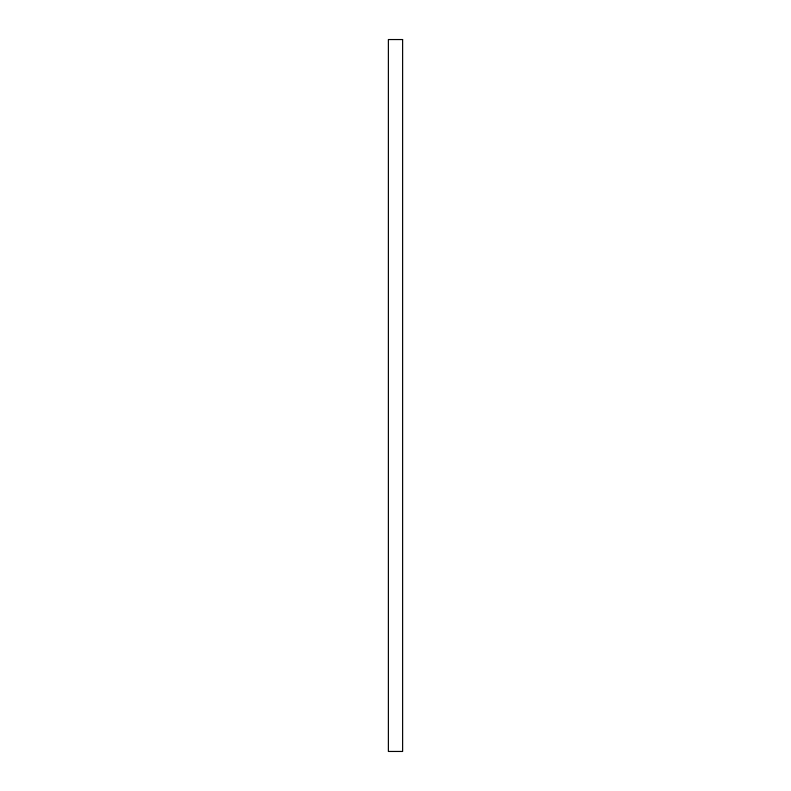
<?xml version="1.0" encoding="UTF-8"?>
<svg xmlns="http://www.w3.org/2000/svg" width="791" height="791" viewBox="0 0 791 791"><rect width="100%" height="100%" fill="white"/><g stroke="black" fill="none" stroke-linecap="round" stroke-linejoin="round"><path stroke-width="1.19" d="M402.619 39.55L388.381 39.55L388.381 751.45L402.619 751.45L402.619 39.55"/></g></svg>
